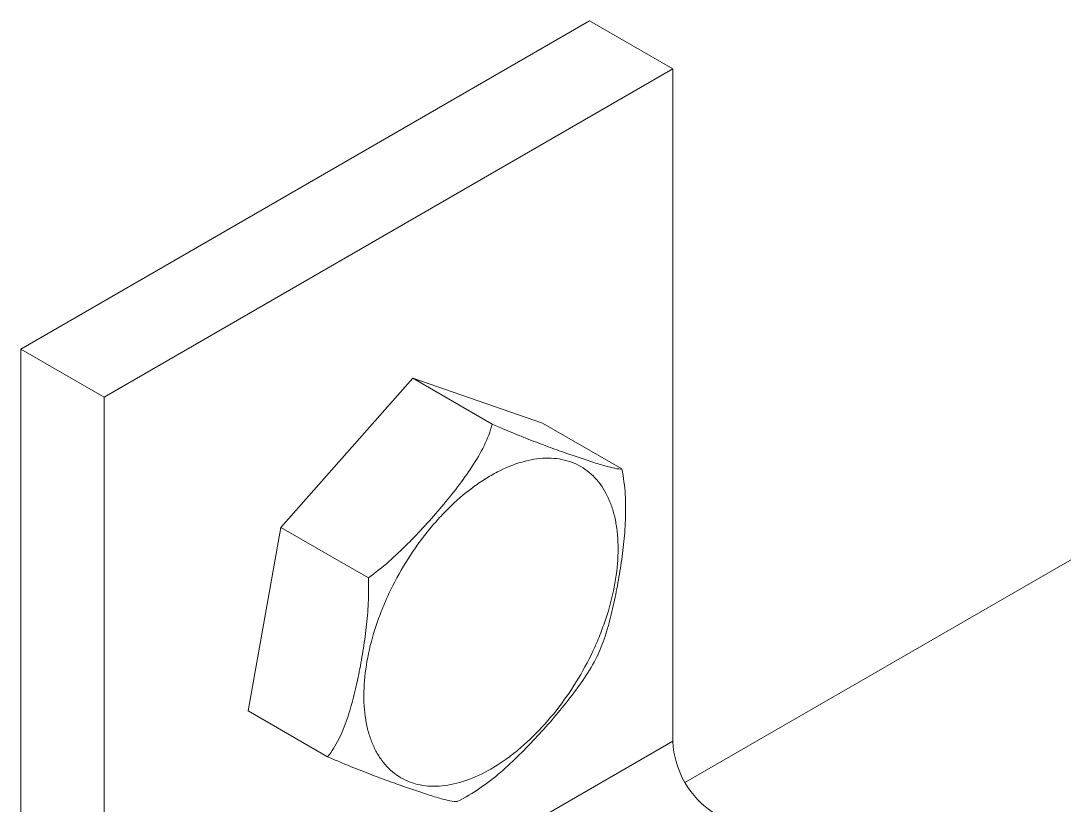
# Model space of a CAD drawing. Extents: x -976302 to -776254, y 5665 to 231437.
# Drawn here: x -788961.8 to -788694.2, y 78893 to 79094.3 of the extents above; entities that cross this region are included whole.
import ezdxf

# ---------------------------------------------------------------- set-up
doc = ezdxf.new("R2010")
doc.units = 0
doc.header["$LTSCALE"] = 1000
doc.header["$MEASUREMENT"] = 0

msp = doc.modelspace()

# ---------------------------------------------------------------- linework, layer by layer
at = {"linetype": 'Continuous', "lineweight": 15}
for p, q in [((-788815.94, 79094.27), (-788961.83, 79010.05)), ((-788815.94, 79094.27), (-788961.83, 79010.05)), ((-788815.94, 79094.27), (-788794.59, 79081.95)), ((-788815.94, 79094.27), (-788794.59, 79081.95)), ((-788794.59, 79081.95), (-788940.48, 78997.73)), ((-788794.59, 79081.95), (-788940.48, 78997.73)), ((-788794.59, 79081.95), (-788794.59, 78909.37)), ((-788794.59, 79081.95), (-788794.59, 78909.37)), ((-788791.46, 78898.84), (-788562.55, 79031)), ((-788791.46, 78898.84), (-788562.55, 79031)), ((-788961.83, 78825.15), (-788961.83, 79010.05)), ((-788961.83, 79010.05), (-788940.48, 78997.73)), ((-788961.83, 78825.15), (-788961.83, 79010.05)), ((-788961.83, 79010.05), (-788940.48, 78997.73)), ((-788895.1, 78964.26), (-788861.29, 79002.55)), ((-788895.1, 78964.26), (-788861.29, 79002.55)), ((-788861.3, 79002.54), (-788840.93, 78990.78)), ((-788861.3, 79002.54), (-788828.05, 78991.04)), ((-788861.3, 79002.54), (-788840.93, 78990.78)), ((-788861.3, 79002.54), (-788828.05, 78991.04)), ((-788940.48, 78997.73), (-788940.48, 78825.15)), ((-788940.48, 78997.73), (-788940.48, 78825.15)), ((-788828.04, 78991.04), (-788807.67, 78979.29)), ((-788828.04, 78991.04), (-788807.67, 78979.29)), ((-788903.52, 78917.19), (-788895.1, 78964.26)), ((-788903.52, 78917.19), (-788895.1, 78964.26)), ((-788895.1, 78964.26), (-788872.69, 78951.32)), ((-788895.1, 78964.26), (-788872.69, 78951.32)), ((-788903.52, 78917.19), (-788883.15, 78905.43)), ((-788903.52, 78917.19), (-788883.15, 78905.43)), ((-788794.59, 78909.37), (-788940.48, 78825.15)), ((-788794.59, 78909.37), (-788940.48, 78825.15))]:
    msp.add_line(p, q, dxfattribs=at)
msp.add_arc((-788771.41, 78910.42), 23.2, 182.6055, 237.3945, dxfattribs=at)
msp.add_arc((-788771.41, 78910.42), 23.2, 182.6055, 237.3945, dxfattribs=at)
for points, knots in [([(-788872.69, 78951.32), (-788870.84, 78952.64), (-788869.1, 78954.04), (-788865.78, 78956.96), (-788864.19, 78958.47), (-788861.1, 78961.56), (-788859.6, 78963.14), (-788856.67, 78966.35), (-788855.23, 78967.99), (-788852.44, 78971.29), (-788851.09, 78972.96), (-788848.5, 78976.34), (-788847.26, 78978.06), (-788844.97, 78981.58), (-788843.91, 78983.39), (-788842.13, 78987.05), (-788841.4, 78988.9), (-788840.92, 78990.79)], [0, 0, 0, 0, 0.125, 0.125, 0.25, 0.25, 0.375, 0.375, 0.5, 0.5, 0.625, 0.625, 0.75, 0.75, 0.875, 0.875, 1, 1, 1, 1]), ([(-788872.69, 78951.32), (-788870.84, 78952.64), (-788869.1, 78954.04), (-788865.78, 78956.96), (-788864.19, 78958.47), (-788861.1, 78961.56), (-788859.6, 78963.14), (-788856.67, 78966.35), (-788855.23, 78967.99), (-788852.44, 78971.29), (-788851.09, 78972.96), (-788848.5, 78976.34), (-788847.26, 78978.06), (-788844.97, 78981.58), (-788843.91, 78983.39), (-788842.13, 78987.05), (-788841.4, 78988.9), (-788840.92, 78990.79)], [0, 0, 0, 0, 0.125, 0.125, 0.25, 0.25, 0.375, 0.375, 0.5, 0.5, 0.625, 0.625, 0.75, 0.75, 0.875, 0.875, 1, 1, 1, 1]), ([(-788840.92, 78990.78), (-788838.76, 78989.82), (-788836.77, 78988.98), (-788833.94, 78987.82), (-788833.02, 78987.46), (-788831.25, 78986.76), (-788830.4, 78986.43), (-788827.91, 78985.48), (-788826.34, 78984.9), (-788823.32, 78983.81), (-788821.86, 78983.29), (-788819.03, 78982.31), (-788817.66, 78981.85), (-788815.02, 78980.98), (-788813.76, 78980.58), (-788811.46, 78979.91), (-788810.42, 78979.63), (-788808.7, 78979.27), (-788808.02, 78979.19), (-788807.68, 78979.28)], [0, 0, 0, 0, 0.125, 0.125, 0.1875, 0.1875, 0.25, 0.25, 0.375, 0.375, 0.5, 0.5, 0.625, 0.625, 0.75, 0.75, 0.875, 0.875, 1, 1, 1, 1]), ([(-788840.92, 78990.78), (-788838.76, 78989.82), (-788836.77, 78988.98), (-788833.94, 78987.82), (-788833.02, 78987.46), (-788831.25, 78986.76), (-788830.4, 78986.43), (-788827.91, 78985.48), (-788826.34, 78984.9), (-788823.32, 78983.81), (-788821.86, 78983.29), (-788819.03, 78982.31), (-788817.66, 78981.85), (-788815.02, 78980.98), (-788813.76, 78980.58), (-788811.46, 78979.91), (-788810.42, 78979.63), (-788808.7, 78979.27), (-788808.02, 78979.19), (-788807.68, 78979.28)], [0, 0, 0, 0, 0.125, 0.125, 0.1875, 0.1875, 0.25, 0.25, 0.375, 0.375, 0.5, 0.5, 0.625, 0.625, 0.75, 0.75, 0.875, 0.875, 1, 1, 1, 1]), ([(-788808.66, 78956.86), (-788808.55, 78959.41), (-788808.65, 78961.8), (-788809.12, 78965.18), (-788809.33, 78966.26), (-788809.84, 78968.36), (-788810.16, 78969.38), (-788811.23, 78972.24), (-788812.14, 78973.94), (-788814.33, 78976.9), (-788815.62, 78978.17), (-788818.47, 78980.17), (-788820.05, 78980.91), (-788822.63, 78981.64), (-788823.52, 78981.81), (-788825.35, 78982.03), (-788827.23, 78982.1), (-788829.19, 78981.91), (-788831.2, 78981.59), (-788832.23, 78981.35), (-788835.35, 78980.46), (-788837.46, 78979.61), (-788840.64, 78977.95), (-788841.71, 78977.34), (-788843.86, 78975.98), (-788844.93, 78975.24), (-788848.09, 78972.88), (-788850.15, 78971.1), (-788853.17, 78968.11), (-788854.17, 78967.06), (-788856.11, 78964.89), (-788857.05, 78963.76), (-788859.79, 78960.29), (-788861.5, 78957.85), (-788864.69, 78952.67), (-788866.13, 78950.02), (-788868.03, 78945.97), (-788868.62, 78944.6), (-788869.73, 78941.85), (-788870.24, 78940.45), (-788871.61, 78936.31), (-788872.33, 78933.59), (-788873.37, 78928.22), (-788873.7, 78925.55), (-788873.91, 78920.52), (-788873.81, 78918.12), (-788873.34, 78914.72), (-788873.14, 78913.62), (-788872.62, 78911.52), (-788872, 78909.52), (-788871.19, 78907.72), (-788870.29, 78906.02), (-788869.78, 78905.21), (-788868.13, 78902.97), (-788866.86, 78901.73), (-788864.73, 78900.23), (-788863.97, 78899.79), (-788862.38, 78899.04), (-788861.55, 78898.73), (-788858.98, 78898), (-788857.16, 78897.79), (-788854.27, 78897.87), (-788853.28, 78897.97), (-788851.26, 78898.29), (-788850.24, 78898.52), (-788847.15, 78899.41), (-788845.04, 78900.25), (-788840.75, 78902.48), (-788838.61, 78903.83), (-788835.46, 78906.19), (-788834.41, 78907.03), (-788832.34, 78908.82), (-788831.3, 78909.78), (-788828.28, 78912.77), (-788826.36, 78914.92), (-788822.7, 78919.55), (-788820.95, 78922.05), (-788817.79, 78927.17), (-788816.36, 78929.81), (-788814.44, 78933.89), (-788813.84, 78935.28), (-788812.74, 78938.03), (-788812.23, 78939.4), (-788810.86, 78943.51), (-788810.14, 78946.26), (-788809.08, 78951.68), (-788808.77, 78954.31), (-788808.66, 78956.86)], [0, 0, 0, 0, 0.03125, 0.03125, 0.046875, 0.046875, 0.0625, 0.0625, 0.09375, 0.09375, 0.125, 0.125, 0.15625, 0.15625, 0.171875, 0.171875, 0.1875, 0.203125, 0.203125, 0.21875, 0.21875, 0.25, 0.25, 0.265625, 0.265625, 0.28125, 0.28125, 0.3125, 0.3125, 0.328125, 0.328125, 0.34375, 0.34375, 0.375, 0.375, 0.40625, 0.40625, 0.421875, 0.421875, 0.4375, 0.4375, 0.46875, 0.46875, 0.5, 0.5, 0.53125, 0.53125, 0.546875, 0.546875, 0.5625, 0.578125, 0.578125, 0.59375, 0.59375, 0.625, 0.625, 0.640625, 0.640625, 0.65625, 0.65625, 0.6875, 0.6875, 0.703125, 0.703125, 0.71875, 0.71875, 0.75, 0.75, 0.78125, 0.78125, 0.796875, 0.796875, 0.8125, 0.8125, 0.84375, 0.84375, 0.875, 0.875, 0.90625, 0.90625, 0.921875, 0.921875, 0.9375, 0.9375, 0.96875, 0.96875, 1, 1, 1, 1]), ([(-788808.66, 78956.86), (-788808.55, 78959.41), (-788808.65, 78961.8), (-788809.12, 78965.18), (-788809.33, 78966.26), (-788809.84, 78968.36), (-788810.16, 78969.38), (-788811.23, 78972.24), (-788812.14, 78973.94), (-788814.33, 78976.9), (-788815.62, 78978.17), (-788818.47, 78980.17), (-788820.05, 78980.91), (-788822.63, 78981.64), (-788823.52, 78981.81), (-788825.35, 78982.03), (-788827.23, 78982.1), (-788829.19, 78981.91), (-788831.2, 78981.59), (-788832.23, 78981.35), (-788835.35, 78980.46), (-788837.46, 78979.61), (-788840.64, 78977.95), (-788841.71, 78977.34), (-788843.86, 78975.98), (-788844.93, 78975.24), (-788848.09, 78972.88), (-788850.15, 78971.1), (-788853.17, 78968.11), (-788854.17, 78967.06), (-788856.11, 78964.89), (-788857.05, 78963.76), (-788859.79, 78960.29), (-788861.5, 78957.85), (-788864.69, 78952.67), (-788866.13, 78950.02), (-788868.03, 78945.97), (-788868.62, 78944.6), (-788869.73, 78941.85), (-788870.24, 78940.45), (-788871.61, 78936.31), (-788872.33, 78933.59), (-788873.37, 78928.22), (-788873.7, 78925.55), (-788873.91, 78920.52), (-788873.81, 78918.12), (-788873.34, 78914.72), (-788873.14, 78913.62), (-788872.62, 78911.52), (-788872, 78909.52), (-788871.19, 78907.72), (-788870.29, 78906.02), (-788869.78, 78905.21), (-788868.13, 78902.97), (-788866.86, 78901.73), (-788864.73, 78900.23), (-788863.97, 78899.79), (-788862.38, 78899.04), (-788861.55, 78898.73), (-788858.98, 78898), (-788857.16, 78897.79), (-788854.27, 78897.87), (-788853.28, 78897.97), (-788851.26, 78898.29), (-788850.24, 78898.52), (-788847.15, 78899.41), (-788845.04, 78900.25), (-788840.75, 78902.48), (-788838.61, 78903.83), (-788835.46, 78906.19), (-788834.41, 78907.03), (-788832.34, 78908.82), (-788831.3, 78909.78), (-788828.28, 78912.77), (-788826.36, 78914.92), (-788822.7, 78919.55), (-788820.95, 78922.05), (-788817.79, 78927.17), (-788816.36, 78929.81), (-788814.44, 78933.89), (-788813.84, 78935.28), (-788812.74, 78938.03), (-788812.23, 78939.4), (-788810.86, 78943.51), (-788810.14, 78946.26), (-788809.08, 78951.68), (-788808.77, 78954.31), (-788808.66, 78956.86)], [0, 0, 0, 0, 0.03125, 0.03125, 0.046875, 0.046875, 0.0625, 0.0625, 0.09375, 0.09375, 0.125, 0.125, 0.15625, 0.15625, 0.171875, 0.171875, 0.1875, 0.203125, 0.203125, 0.21875, 0.21875, 0.25, 0.25, 0.265625, 0.265625, 0.28125, 0.28125, 0.3125, 0.3125, 0.328125, 0.328125, 0.34375, 0.34375, 0.375, 0.375, 0.40625, 0.40625, 0.421875, 0.421875, 0.4375, 0.4375, 0.46875, 0.46875, 0.5, 0.5, 0.53125, 0.53125, 0.546875, 0.546875, 0.5625, 0.578125, 0.578125, 0.59375, 0.59375, 0.625, 0.625, 0.640625, 0.640625, 0.65625, 0.65625, 0.6875, 0.6875, 0.703125, 0.703125, 0.71875, 0.71875, 0.75, 0.75, 0.78125, 0.78125, 0.796875, 0.796875, 0.8125, 0.8125, 0.84375, 0.84375, 0.875, 0.875, 0.90625, 0.90625, 0.921875, 0.921875, 0.9375, 0.9375, 0.96875, 0.96875, 1, 1, 1, 1]), ([(-788807.68, 78979.29), (-788807.2, 78977.06), (-788806.93, 78974.86), (-788806.65, 78970.47), (-788806.65, 78968.28), (-788806.82, 78964.02), (-788806.99, 78961.94), (-788807.43, 78957.82), (-788807.71, 78955.79), (-788808.34, 78951.77), (-788808.69, 78949.78), (-788809.47, 78945.83), (-788809.89, 78943.88), (-788810.84, 78940.03), (-788811.37, 78938.13), (-788812.57, 78934.46), (-788813.25, 78932.7), (-788814.05, 78931.03)], [0, 0, 0, 0, 0.125, 0.125, 0.25, 0.25, 0.375, 0.375, 0.5, 0.5, 0.625, 0.625, 0.75, 0.75, 0.875, 0.875, 1, 1, 1, 1]), ([(-788807.68, 78979.29), (-788807.2, 78977.06), (-788806.93, 78974.86), (-788806.65, 78970.47), (-788806.65, 78968.28), (-788806.82, 78964.02), (-788806.99, 78961.94), (-788807.43, 78957.82), (-788807.71, 78955.79), (-788808.34, 78951.77), (-788808.69, 78949.78), (-788809.47, 78945.83), (-788809.89, 78943.88), (-788810.84, 78940.03), (-788811.37, 78938.13), (-788812.57, 78934.46), (-788813.25, 78932.7), (-788814.05, 78931.03)], [0, 0, 0, 0, 0.125, 0.125, 0.25, 0.25, 0.375, 0.375, 0.5, 0.5, 0.625, 0.625, 0.75, 0.75, 0.875, 0.875, 1, 1, 1, 1]), ([(-788883.15, 78905.43), (-788882.04, 78906.74), (-788881.11, 78908.25), (-788879.46, 78911.53), (-788878.75, 78913.3), (-788877.51, 78916.94), (-788876.97, 78918.81), (-788876, 78922.63), (-788875.57, 78924.57), (-788874.77, 78928.49), (-788874.41, 78930.48), (-788873.76, 78934.49), (-788873.48, 78936.52), (-788873, 78940.65), (-788872.81, 78942.74), (-788872.6, 78946.98), (-788872.58, 78949.13), (-788872.69, 78951.32)], [0, 0, 0, 0, 0.125, 0.125, 0.25, 0.25, 0.375, 0.375, 0.5, 0.5, 0.625, 0.625, 0.75, 0.75, 0.875, 0.875, 1, 1, 1, 1]), ([(-788883.15, 78905.43), (-788882.04, 78906.74), (-788881.11, 78908.25), (-788879.46, 78911.53), (-788878.75, 78913.3), (-788877.51, 78916.94), (-788876.97, 78918.81), (-788876, 78922.63), (-788875.57, 78924.57), (-788874.77, 78928.49), (-788874.41, 78930.48), (-788873.76, 78934.49), (-788873.48, 78936.52), (-788873, 78940.65), (-788872.81, 78942.74), (-788872.6, 78946.98), (-788872.58, 78949.13), (-788872.69, 78951.32)], [0, 0, 0, 0, 0.125, 0.125, 0.25, 0.25, 0.375, 0.375, 0.5, 0.5, 0.625, 0.625, 0.75, 0.75, 0.875, 0.875, 1, 1, 1, 1]), ([(-788814.05, 78931.03), (-788814.99, 78929.19), (-788816.07, 78927.4), (-788818.4, 78923.92), (-788819.65, 78922.21), (-788822.27, 78918.84), (-788823.63, 78917.18), (-788826.43, 78913.9), (-788827.87, 78912.27), (-788830.83, 78909.07), (-788832.34, 78907.49), (-788835.46, 78904.41), (-788837.06, 78902.9), (-788840.43, 78900.01), (-788842.2, 78898.61), (-788845.91, 78896.06), (-788847.84, 78894.9), (-788849.89, 78893.93)], [0, 0, 0, 0, 0.125, 0.125, 0.25, 0.25, 0.375, 0.375, 0.5, 0.5, 0.625, 0.625, 0.75, 0.75, 0.875, 0.875, 1, 1, 1, 1]), ([(-788814.05, 78931.03), (-788814.99, 78929.19), (-788816.07, 78927.4), (-788818.4, 78923.92), (-788819.65, 78922.21), (-788822.27, 78918.84), (-788823.63, 78917.18), (-788826.43, 78913.9), (-788827.87, 78912.27), (-788830.83, 78909.07), (-788832.34, 78907.49), (-788835.46, 78904.41), (-788837.06, 78902.9), (-788840.43, 78900.01), (-788842.2, 78898.61), (-788845.91, 78896.06), (-788847.84, 78894.9), (-788849.89, 78893.93)], [0, 0, 0, 0, 0.125, 0.125, 0.25, 0.25, 0.375, 0.375, 0.5, 0.5, 0.625, 0.625, 0.75, 0.75, 0.875, 0.875, 1, 1, 1, 1]), ([(-788849.89, 78893.93), (-788850.24, 78893.84), (-788850.91, 78893.92), (-788852.61, 78894.27), (-788853.66, 78894.55), (-788855.95, 78895.22), (-788857.2, 78895.62), (-788859.83, 78896.48), (-788861.2, 78896.94), (-788864.04, 78897.93), (-788865.51, 78898.45), (-788868.56, 78899.55), (-788870.13, 78900.13), (-788873.46, 78901.4), (-788875.23, 78902.09), (-788878.05, 78903.25), (-788879.02, 78903.65), (-788881.04, 78904.51), (-788882.08, 78904.96), (-788883.15, 78905.43)], [0, 0, 0, 0, 0.125, 0.125, 0.25, 0.25, 0.375, 0.375, 0.5, 0.5, 0.625, 0.625, 0.75, 0.75, 0.875, 0.875, 0.9375, 0.9375, 1, 1, 1, 1]), ([(-788849.89, 78893.93), (-788850.24, 78893.84), (-788850.91, 78893.92), (-788852.61, 78894.27), (-788853.66, 78894.55), (-788855.95, 78895.22), (-788857.2, 78895.62), (-788859.83, 78896.48), (-788861.2, 78896.94), (-788864.04, 78897.93), (-788865.51, 78898.45), (-788868.56, 78899.55), (-788870.13, 78900.13), (-788873.46, 78901.4), (-788875.23, 78902.09), (-788878.05, 78903.25), (-788879.02, 78903.65), (-788881.04, 78904.51), (-788882.08, 78904.96), (-788883.15, 78905.43)], [0, 0, 0, 0, 0.125, 0.125, 0.25, 0.25, 0.375, 0.375, 0.5, 0.5, 0.625, 0.625, 0.75, 0.75, 0.875, 0.875, 0.9375, 0.9375, 1, 1, 1, 1])]:
    msp.add_open_spline(points, degree=3, knots=knots, dxfattribs=at)

doc.saveas('drawing.dxf')
